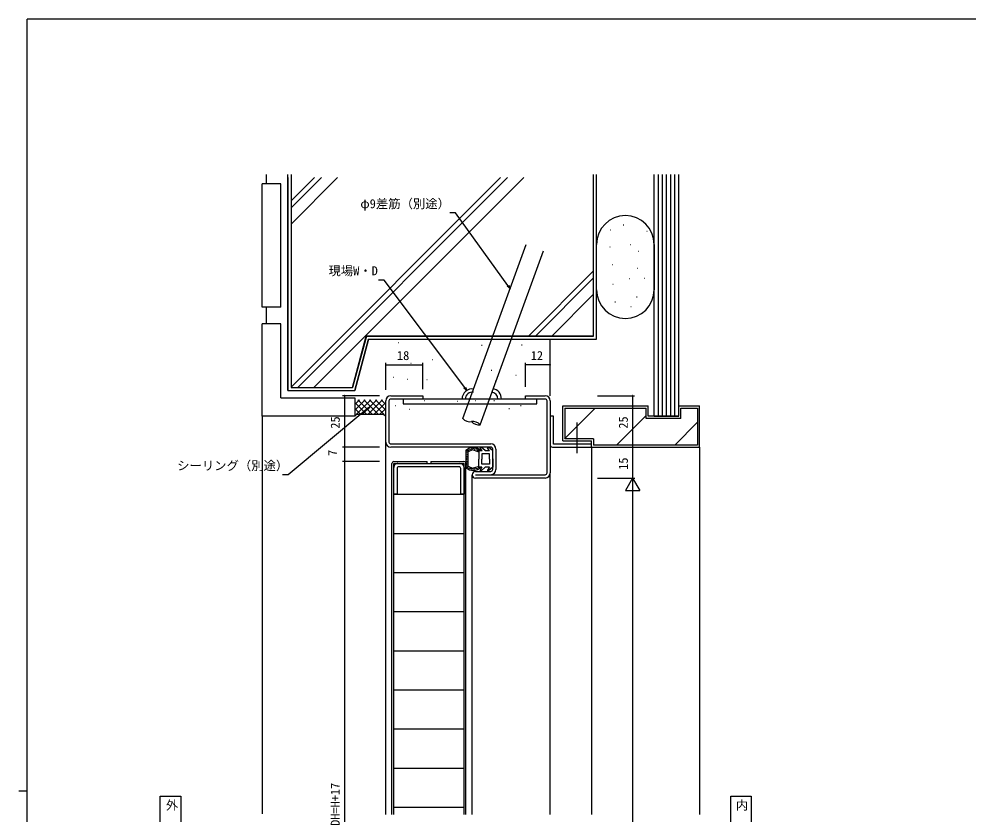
# Model space of a CAD drawing. Units: millimetres, scale not verified. Extents: x -567 to 567, y -403 to 403.
# Drawn here: x -566.7 to -105.1, y 12.2 to 399 of the extents above; entities that cross this region are included whole.
import ezdxf
from ezdxf.enums import TextEntityAlignment as Align

# ---------------------------------------------------------------- set-up
doc = ezdxf.new("R2010")
doc.units = ezdxf.units.MM
doc.header["$LTSCALE"] = 2
for name, color, linetype in [('0-1_USER1', 3, 'Continuous'), ('0-2_YKK_11', 7, 'Continuous'), ('0-3_YKK_12', 2, 'Continuous'), ('0-4_YKK_13', 4, 'Continuous'), ('0-5_YKK_D', 6, 'Continuous'), ('0-6_YKK_ZWAK', 7, 'Continuous'), ('0-7_YSS_K', 3, 'Continuous')]:
    doc.layers.add(name, color=color, linetype=linetype)
doc.styles.add('ＭＳ ゴシック', font='')
doc.styles.get('ＭＳ ゴシック').set_extended_font_data('MS Gothic')

msp = doc.modelspace()

# ---------------------------------------------------------------- linework, layer by layer
at = {"layer": '0-1_USER1'}
for points in [[(-498.106, 1.455), (-498.106, 21.455), (-488.106, 21.455), (-488.106, 1.455)], [(-220.833, 1.455), (-220.833, 21.455), (-210.833, 21.455), (-210.833, 1.455)]]:
    msp.add_lwpolyline(points, close=True, dxfattribs=at)
at = {"layer": '0-2_YKK_11'}
for p, q in [((-388.509, 193.461), (-388.509, 213.461)), ((-386.909, 213.461), (-386.909, 193.461)), ((-310.109, 178.461), (-310.109, 213.461)), ((-308.509, 213.461), (-308.509, 178.461)), ((-386.009, 192.561), (-337.409, 192.561)), ((-337.409, 190.961), (-386.009, 190.961)), ((-336.509, 180.061), (-336.509, 190.061)), ((-334.909, 190.061), (-334.909, 180.061)), ((-384.609, 168.061), (-384.609, 181.061)), ((-382.609, 183.061), (-352.409, 183.061)), ((-352.909, 181.461), (-382.109, 181.461)), ((-350.409, 181.061), (-350.409, 168.061)), ((-344.909, 179.161), (-337.409, 179.161)), ((-344.909, 177.561), (-311.009, 177.561)), ((-311.009, 175.961), (-344.909, 175.961))]:
    msp.add_line(p, q, dxfattribs=at)
for points in [[(-386.009, 215.961), (-370.509, 215.961), (-370.509, 214.361), (-386.009, 214.361)], [(-311.009, 214.361), (-320.509, 214.361), (-320.509, 215.961), (-311.009, 215.961)], [(-307.509, 190.961), (-288.509, 190.961), (-288.509, 192.461), (-307.009, 192.461), (-307.009, 205.961), (-308.509, 205.961), (-308.509, 191.961)], [(-383.009, 180.561), (-383.009, 168.061), (-384.609, 168.061)], [(-350.409, 168.061), (-352.009, 168.061), (-352.009, 180.561)]]:
    msp.add_lwpolyline(points, dxfattribs=at)
for centre, radius, start, end in [((-386.009, 213.461), 2.5, 90, 180), ((-386.009, 213.461), 0.9, 90, 180), ((-311.009, 213.461), 2.5, 0, 90), ((-311.009, 213.461), 0.9, 0, 90), ((-386.009, 193.461), 2.5, 180, 270), ((-386.009, 193.461), 0.9, 180, 270), ((-337.409, 190.061), 2.5, 0, 90), ((-337.409, 190.061), 0.9, 0, 90), ((-307.509, 191.961), 1, 180, 270), ((-382.609, 181.061), 2, 90, 180.00055), ((-382.109, 180.561), 0.9, 90, 180.00055), ((-352.909, 180.561), 0.9, 0.00055, 90), ((-352.409, 181.061), 2, 0.00045, 90), ((-337.409, 180.061), 0.9, 270, 0), ((-337.409, 180.061), 2.5, 270, 0), ((-344.909, 177.561), 1.6, 90, 270), ((-311.009, 178.461), 2.5, 270, 0), ((-311.009, 178.461), 0.9, 270, 0)]:
    msp.add_arc(centre, radius, start, end, dxfattribs=at)
at = {"layer": '0-3_YKK_12'}
for p, q in [((-388.509, 12.461), (-388.509, 193.461)), ((-288.509, 190.961), (-288.509, 12.461)), ((-346.509, 68.511), (-346.509, 177.561)), ((-308.509, 12.461), (-308.509, 178.461)), ((-346.509, 12.461), (-346.509, 70.947))]:
    msp.add_line(p, q, dxfattribs=at)
at = {"layer": '0-4_YKK_13'}
for p, q in [((-315.009, 214.361), (-380.009, 214.361)), ((-380.009, 214.361), (-380.009, 212.061)), ((-315.009, 212.061), (-315.009, 214.361)), ((-380.009, 212.061), (-315.009, 212.061)), ((-295.51, 187.964), (-295.51, 202.908)), ((-349.509, 189.438), (-349.509, 180.953)), ((-349.213, 189.229), (-349.213, 189.429)), ((-348.712, 189.11), (-348.712, 189.31)), ((-348.605, 189.528), (-348.605, 189.728)), ((-348.128, 189.396), (-348.128, 189.596)), ((-347.591, 189.802), (-347.591, 190.002)), ((-347.209, 189.587), (-347.209, 189.787)), ((-346.875, 190.005), (-346.875, 190.205)), ((-346.458, 190.029), (-346.458, 190.229)), ((-346.314, 190.327), (-346.314, 190.527)), ((-345.778, 190.363), (-345.778, 190.563)), ((-345.634, 190.16), (-345.634, 190.36)), ((-345.133, 189.754), (-345.133, 189.954)), ((-345.026, 190.315), (-345.026, 190.515)), ((-344.612, 189.957), (-344.612, 190.157)), ((-344.049, 189.899), (-344.049, 190.099)), ((-343.873, 189.418), (-343.873, 189.618)), ((-343.545, 189.125), (-343.545, 189.325)), ((-343.17, 189.476), (-343.17, 189.676)), ((-341.637, 189.118), (-342.605, 190.564)), ((-340.157, 189.278), (-342.163, 190.961)), ((-338.037, 189.118), (-339.005, 190.564)), ((-336.557, 189.278), (-338.563, 190.961)), ((-336.509, 189.196), (-336.557, 189.278)), ((-349.475, 188.8), (-349.475, 189)), ((-349.19, 185.063), (-349.19, 185.263)), ((-349.119, 185.796), (-349.119, 185.996)), ((-349.101, 188.119), (-349.101, 188.319)), ((-349.029, 187.208), (-349.029, 187.408)), ((-348.976, 186.618), (-348.976, 186.818)), ((-348.833, 186.189), (-348.833, 186.389)), ((-348.815, 188.923), (-348.815, 189.123)), ((-348.779, 185.51), (-348.779, 185.71)), ((-348.779, 184.723), (-348.779, 184.923)), ((-348.636, 187.279), (-348.636, 187.479)), ((-348.509, 181.676), (-348.509, 188.715)), ((-348.366, 188.991), (-348.366, 189.191)), ((-343.209, 189.196), (-343.209, 185.196)), ((-341.643, 189.196), (-343.209, 189.196)), ((-343.209, 181.196), (-343.209, 185.196)), ((-338.009, 187.696), (-341.709, 187.696)), ((-341.709, 187.696), (-341.709, 185.196)), ((-341.709, 182.696), (-341.709, 185.196)), ((-338.009, 185.196), (-338.009, 187.696)), ((-338.009, 185.196), (-338.009, 182.696)), ((-336.509, 185.291), (-336.509, 189.196)), ((-336.509, 185.291), (-336.509, 181.196)), ((-385.509, 12.461), (-385.509, 182.961)), ((-384.609, 12.461), (-384.609, 183.061)), ((-384.609, 183.061), (-368.409, 183.061)), ((-384.509, 183.961), (-368.409, 183.961)), ((-368.409, 183.061), (-368.409, 183.961)), ((-366.609, 183.961), (-350.509, 183.961)), ((-366.609, 183.961), (-366.609, 183.061)), ((-366.609, 183.061), (-350.409, 183.061)), ((-350.409, 68.511), (-350.409, 183.061)), ((-349.509, 68.511), (-349.509, 182.961)), ((-349.356, 181.213), (-349.356, 181.413)), ((-349.208, 182.722), (-349.208, 182.922)), ((-349.154, 183.794), (-349.154, 183.994)), ((-349.011, 184.062), (-349.011, 184.262)), ((-349.011, 181.989), (-349.011, 182.189)), ((-348.94, 182.99), (-348.94, 183.19)), ((-348.922, 183.437), (-348.922, 183.637)), ((-348.807, 181.309), (-348.807, 181.509)), ((-348.725, 182.275), (-348.725, 182.475)), ((-348.724, 180.963), (-348.724, 181.163)), ((-348.426, 181.154), (-348.426, 181.354)), ((-347.984, 180.629), (-347.984, 180.829)), ((-347.519, 180.688), (-347.519, 180.888)), ((-347.507, 180.414), (-347.507, 180.614)), ((-347.281, 180.653), (-347.281, 180.853)), ((-346.911, 180.247), (-346.911, 180.447)), ((-346.78, 180.521), (-346.78, 180.721)), ((-346.517, 180.116), (-346.517, 180.316)), ((-346.326, 180.319), (-346.326, 180.519)), ((-345.754, 180.104), (-345.754, 180.304)), ((-345.73, 180.283), (-345.73, 180.483)), ((-345.205, 180.676), (-345.205, 180.876)), ((-345.122, 179.913), (-345.122, 180.113)), ((-345.038, 180.45), (-345.038, 180.65)), ((-344.706, 180.445), (-344.706, 180.645)), ((-344.284, 180.491), (-344.284, 180.691)), ((-343.897, 180.55), (-343.897, 180.75)), ((-343.275, 180.879), (-343.275, 181.079)), ((-341.728, 181.196), (-343.209, 181.196)), ((-341.728, 181.196), (-342.63, 179.848)), ((-340.109, 181.196), (-342.188, 179.451)), ((-338.009, 182.696), (-341.709, 182.696)), ((-338.128, 181.196), (-340.109, 181.196)), ((-338.128, 181.196), (-339.03, 179.848)), ((-336.509, 181.196), (-338.588, 179.451)), ((-384.609, 168.061), (-350.409, 168.061)), ((-384.609, 149.061), (-350.409, 149.061)), ((-384.609, 130.061), (-350.409, 130.061)), ((-384.609, 111.061), (-350.409, 111.061)), ((-384.609, 92.061), (-350.409, 92.061)), ((-384.609, 73.061), (-350.409, 73.061)), ((-350.409, 12.461), (-350.409, 70.947)), ((-349.509, 12.461), (-349.509, 70.947)), ((-384.609, 54.061), (-350.409, 54.061)), ((-384.609, 35.061), (-350.409, 35.061)), ((-384.609, 16.061), (-350.409, 16.061))]:
    msp.add_line(p, q, dxfattribs=at)
for points in [[(-343.62, 188.771), (-346.403, 189.677), (-348.509, 188.715)], [(-338.043, 189.196), (-340.109, 189.196), (-340.157, 189.278)], [(-348.509, 181.676), (-346.403, 180.714), (-343.62, 181.62)]]:
    msp.add_lwpolyline(points, dxfattribs=at)
for centre, radius, start, end in [((-346.009, 185.196), 5.5, 46.65824, 129.51963), ((-342.355, 190.731), 0.3, 49.99756, 213.78886), ((-338.755, 190.731), 0.3, 49.99756, 213.78886), ((-346.009, 185.196), 4.3, 49.37051, 56.2499), ((-384.509, 182.961), 1, 90, 180), ((-350.509, 182.961), 1, 0, 90), ((-346.009, 185.196), 5.5, 230.48036, 313.34175), ((-346.009, 185.196), 4.3, 303.7499, 310.62928), ((-342.381, 179.681), 0.3, 146.21114, 310.00244), ((-338.781, 179.681), 0.3, 146.21114, 310.00244)]:
    msp.add_arc(centre, radius, start, end, dxfattribs=at)
at = {"layer": '0-5_YKK_D'}
for p, q in [((-388.509, 218.85), (-388.509, 231.961)), ((-388.509, 230.961), (-370.509, 230.961)), ((-370.509, 219.206), (-370.509, 231.961)), ((-320.509, 220.195), (-320.509, 231.961)), ((-308.509, 230.961), (-320.509, 230.961)), ((-308.509, 220.432), (-308.509, 231.961)), ((-391.509, 215.961), (-409.509, 215.961)), ((-408.509, 215.961), (-408.509, 190.961)), ((-285.509, 215.962), (-267.526, 215.963)), ((-268.526, 215.963), (-268.524, 190.962)), ((-391.509, 190.961), (-409.509, 190.961)), ((-391.509, 190.961), (-409.509, 190.961)), ((-408.509, 190.961), (-408.509, 183.961)), ((-287.509, 190.961), (-267.524, 190.962)), ((-287.509, 190.961), (-267.51, 190.961)), ((-268.51, 190.961), (-268.51, 175.961)), ((-391.509, 183.961), (-409.509, 183.961)), ((-391.509, 183.961), (-409.509, 183.961)), ((-408.509, 183.961), (-408.509, -163.039)), ((-285.509, 175.961), (-267.51, 175.961)), ((-285.509, 175.961), (-267.509, 175.961)), ((-268.509, 175.961), (-272.009, 169.899)), ((-268.509, 175.961), (-265.009, 169.899)), ((-268.509, 175.961), (-268.509, 163.837)), ((-272.009, 169.899), (-265.009, 169.899)), ((-268.509, 168.961), (-268.509, -147.039))]:
    msp.add_line(p, q, dxfattribs=at)
for points in [[(-328.081, 268.055), (-329.077, 269.432), (-354.605, 304.74), (-357.305, 304.74)], [(-349.088, 218.529), (-350.108, 219.889), (-389.295, 272.155), (-391.995, 272.155)], [(-328.708, 269.699), (-328.081, 268.055), (-329.446, 269.165)], [(-349.744, 220.162), (-349.088, 218.529), (-350.473, 219.616)], [(-396.323, 210.461), (-397.63, 209.374), (-435.961, 177.48), (-438.661, 177.48)], [(-397.922, 209.724), (-396.323, 210.461), (-397.339, 209.024)]]:
    msp.add_lwpolyline(points, dxfattribs=at)
for centre, start, end in [((-388.509, 230.961), 0, 180), ((-388.509, 230.961), 180, 0), ((-370.509, 230.961), 0, 180), ((-370.509, 230.961), 180, 0), ((-320.509, 230.961), 0, 180), ((-320.509, 230.961), 180, 0), ((-308.509, 230.961), 0, 180), ((-308.509, 230.961), 180, 0), ((-408.509, 215.961), 90, 270), ((-408.509, 215.961), 270, 90), ((-268.526, 215.963), 90.00283, 270.00283), ((-268.526, 215.963), 270.00283, 90.00283), ((-408.509, 190.961), 90, 270), ((-408.509, 190.961), 90, 270), ((-408.509, 190.961), 270, 90), ((-408.509, 190.961), 270, 90), ((-268.524, 190.962), 90.00283, 270.00283), ((-268.51, 190.961), 90.00017, 270.00017), ((-268.524, 190.962), 270.00283, 90.00283), ((-268.51, 190.961), 270.00017, 90.00017), ((-408.509, 183.961), 90, 270), ((-408.509, 183.961), 90, 270), ((-408.509, 183.961), 270, 90), ((-408.509, 183.961), 270, 90)]:
    msp.add_arc(centre, 0.106, start, end, dxfattribs=at)
at = {"layer": '0-6_YKK_ZWAK'}
for p, q in [((537.3, 399), (-562.7, 399)), ((-562.7, -351), (-562.7, 399)), ((-566.7, 24), (-562.7, 24))]:
    msp.add_line(p, q, dxfattribs=at)
at = {"layer": '0-7_YSS_K'}
for p, q in [((-446.507, 318.961), (-446.507, 323.471)), ((-436.01, 218.461), (-436.01, 323.471)), ((-434.51, 323.471), (-434.51, 219.961)), ((-287.51, 244.961), (-287.51, 323.471)), ((-286.01, 243.461), (-286.01, 323.471)), ((-258.01, 205.961), (-258.01, 323.471)), ((-256.01, 205.961), (-256.01, 323.471)), ((-254.01, 205.961), (-254.01, 323.471)), ((-252.01, 205.961), (-252.01, 323.471)), ((-250.01, 205.961), (-250.01, 323.471)), ((-248.01, 205.961), (-248.01, 323.471)), ((-246.01, 205.961), (-246.01, 323.471)), ((-439.507, 318.961), (-448.508, 318.961)), ((-448.507, 258.961), (-448.507, 318.961)), ((-439.507, 258.961), (-439.507, 318.961)), ((-434.51, 310.623), (-423.161, 321.971)), ((-434.51, 220.113), (-332.652, 321.971)), ((-434.51, 307.229), (-419.767, 321.971)), ((-434.51, 299.309), (-411.848, 321.971)), ((-431.268, 219.961), (-329.258, 321.971)), ((-423.348, 219.961), (-321.338, 321.971)), ((-279.398, 296.585), (-279.198, 296.585)), ((-273.065, 299.048), (-272.865, 299.048)), ((-261.63, 295.882), (-261.43, 295.882)), ((-351.057, 204.928), (-320.276, 289.498)), ((-342.6, 201.85), (-311.819, 286.42)), ((-286.01, 267.465), (-286.01, 289.465)), ((-279.574, 288.317), (-279.374, 288.317)), ((-269.723, 289.373), (-269.523, 289.373)), ((-258.01, 289.465), (-258.01, 267.465)), ((-265.852, 286.206), (-265.652, 286.206)), ((-278.519, 279.697), (-278.319, 279.697)), ((-266.38, 277.938), (-266.18, 277.938)), ((-319.152, 244.961), (-287.51, 276.603)), ((-315.758, 244.961), (-287.51, 273.209)), ((-270.075, 272.836), (-269.875, 272.836)), ((-262.862, 273.012), (-262.662, 273.012)), ((-278.167, 270.197), (-277.967, 270.197)), ((-307.838, 244.961), (-287.51, 265.29)), ((-266.556, 264.04), (-266.356, 264.04)), ((-439.507, 258.961), (-448.508, 258.961)), ((-446.507, 250.961), (-446.507, 258.961)), ((-277.111, 261.577), (-276.911, 261.577)), ((-269.371, 259.29), (-269.171, 259.29)), ((-439.507, 250.961), (-448.508, 250.961)), ((-448.507, 205.961), (-448.507, 250.961)), ((-439.507, 214.961), (-439.507, 250.961)), ((-397.862, 244.961), (-404.561, 219.961)), ((-287.51, 244.961), (-397.862, 244.961)), ((-396.811, 243.461), (-403.51, 218.461)), ((-396.811, 243.461), (-286.01, 243.461)), ((-382.351, 241.87), (-382.151, 241.87)), ((-341.882, 240.466), (-341.682, 240.466)), ((-322.466, 240.7), (-322.266, 240.7)), ((-308.509, 215.961), (-308.509, 243.461)), ((-376.269, 231.723), (-376.069, 231.723)), ((-365.742, 233.595), (-365.542, 233.595)), ((-330.653, 234.765), (-330.453, 234.765)), ((-337.203, 228.448), (-337.003, 228.448)), ((-384.924, 224.94), (-384.724, 224.94)), ((-377.906, 224.004), (-377.706, 224.004)), ((-368.549, 223.77), (-368.349, 223.77)), ((-335.332, 223.068), (-335.132, 223.068)), ((-325.273, 225.875), (-325.073, 225.875)), ((-436.01, 218.461), (-403.51, 218.461)), ((-434.51, 219.961), (-404.713, 219.961)), ((-439.507, 214.961), (-403.507, 214.961)), ((-403.507, 214.961), (-403.507, 205.961)), ((-403.507, 211.762), (-401.309, 213.961)), ((-403.507, 208.934), (-398.48, 213.961)), ((-403.507, 212.618), (-397.851, 206.961)), ((-402.652, 206.961), (-395.652, 213.961)), ((-402.022, 213.961), (-395.022, 206.961)), ((-399.823, 206.961), (-392.823, 213.961)), ((-399.194, 213.961), (-392.194, 206.961)), ((-396.995, 206.961), (-389.995, 213.961)), ((-396.365, 213.961), (-389.365, 206.961)), ((-394.167, 206.961), (-388.51, 212.618)), ((-393.537, 213.961), (-388.51, 208.934)), ((-390.708, 213.961), (-388.51, 211.762)), ((-369.775, 213.707), (-369.575, 213.707)), ((-362.056, 214.416), (-361.856, 214.416)), ((-353.804, 213.352), (-353.604, 213.352)), ((-345.108, 213.707), (-344.908, 213.707)), ((-335.88, 213.707), (-335.68, 213.707)), ((-403.507, 209.79), (-400.679, 206.961)), ((-391.338, 206.961), (-388.51, 209.79)), ((-383.972, 211.222), (-383.772, 211.222)), ((-376.963, 209.448), (-376.763, 209.448)), ((-328.604, 209.714), (-328.404, 209.714)), ((-322.925, 211.133), (-322.725, 211.133)), ((-302.509, 210.961), (-261.01, 210.961)), ((-302.509, 193.961), (-302.509, 210.961)), ((-301.647, 194.961), (-286.647, 209.961)), ((-301.51, 209.961), (-262.01, 209.961)), ((-301.51, 209.961), (-301.51, 194.961)), ((-262.01, 204.961), (-262.01, 209.961)), ((-261.01, 205.961), (-261.01, 210.961)), ((-246.01, 210.961), (-236.01, 210.961)), ((-246.01, 205.961), (-246.01, 210.961)), ((-245.01, 209.961), (-237.01, 209.961)), ((-245.01, 204.961), (-245.01, 209.961)), ((-237.01, 209.961), (-237.01, 191.961)), ((-236.01, 190.961), (-236.01, 210.961)), ((-448.507, 205.961), (-448.507, 12.8)), ((-403.507, 205.961), (-448.507, 205.961)), ((-402.507, 206.961), (-403.507, 205.961)), ((-402.507, 206.961), (-389.51, 206.961)), ((-389.51, 206.961), (-388.51, 205.961)), ((-276.363, 191.961), (-262.01, 206.314)), ((-245.01, 204.961), (-262.01, 204.961)), ((-246.01, 205.961), (-261.01, 205.961)), ((-258.01, 205.961), (-246.01, 205.961)), ((-248.078, 191.961), (-237.01, 203.03)), ((-302.509, 193.961), (-288.51, 193.961)), ((-287.51, 194.961), (-301.51, 194.961)), ((-288.51, 190.961), (-288.51, 193.961)), ((-287.51, 194.961), (-287.51, 191.961)), ((-288.51, 190.961), (-236.01, 190.961)), ((-237.01, 191.961), (-287.51, 191.961)), ((-236.01, 190.961), (-236.01, 12.461))]:
    msp.add_line(p, q, dxfattribs=at)
for points in [[(-436.01, 321.971), (-436.01, 218.461), (-403.51, 218.461), (-396.811, 243.461), (-286.01, 243.461), (-286.01, 321.971)], [(-434.51, 321.971), (-434.51, 219.961), (-404.661, 219.961), (-397.962, 244.961), (-287.51, 244.961), (-287.51, 321.971)]]:
    msp.add_lwpolyline(points, dxfattribs=at)
for centre, radius, start, end in [((-272.01, 289.465), 14, 0, 180), ((-272.01, 267.465), 14, 180, 0), ((-346.473, 214.361), 4.92, 80.00007, 180), ((-346.473, 214.361), 3.332, 80.00007, 180), ((-337.334, 214.361), 3.334, 0, 80.00007), ((-337.334, 214.361), 5.096, 0, 80.00007), ((-347.61, 207.821), 4.5, 220.00002, 279.99998), ((-346.047, 198.957), 4.5, 39.99998, 100.00002), ((-343.381, 206.282), 4.5, 219.99998, 280.00002)]:
    msp.add_arc(centre, radius, start, end, dxfattribs=at)

# ---------------------------------------------------------------- texts
at = {"layer": '0-1_USER1', "style": 'ＭＳ ゴシック'}
for s, p in [('外', (-495.346, 13.455)), ('内', (-218.393, 13.455))]:
    msp.add_text(s, height=4.399, dxfattribs=at).set_placement(p, align=Align.BOTTOM_LEFT)
at = {"layer": '0-5_YKK_D', "style": 'ＭＳ ゴシック'}
for s, p in [('φ9差筋（別途）', (-400.825, 305.74)), ('現場W・D', (-416.315, 273.155)), ('18', (-383.029, 231.961)), ('12', (-318.029, 231.961)), ('シーリング（別途）', (-489.861, 178.48))]:
    msp.add_text(s, height=4.399, dxfattribs=at).set_placement(p, align=Align.BOTTOM_LEFT)
for s, rotation, p in [('25', 90, (-409.509, 199.941)), ('25', 90.003, (-269.525, 199.943)), ('7', 90, (-410.813, 186.697)), ('15', 90, (-269.51, 179.941)), ('DH=H+17', 90, (-409.509, 6.941))]:
    msp.add_text(s, height=4.399, rotation=rotation, dxfattribs=at).set_placement(p, align=Align.BOTTOM_LEFT)

doc.saveas('drawing.dxf')
